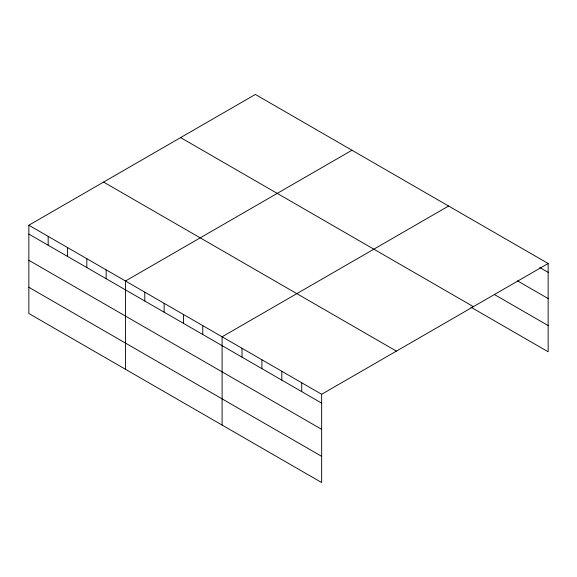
<?xml version="1.0" encoding="UTF-8"?>
<svg xmlns="http://www.w3.org/2000/svg" width="577" height="577" viewBox="0 0 577 577"><rect width="100%" height="100%" fill="white"/><g stroke="black" fill="none" stroke-linecap="round" stroke-linejoin="round"><path stroke-width="0.87" d="M28.85 225.225L321.649 394.271L321.649 482.545L28.85 313.499L28.85 225.225L255.351 94.455L548.15 263.501L548.15 351.775L470.81 307.123M351.977 150.236L125.476 281.006L125.476 369.287M448.596 206.025L222.095 336.795L222.095 425.069M321.649 394.271L548.15 263.501M539.726 267.49L548.15 272.358M517.519 280.876L548.15 298.561M494.547 294.616L548.15 325.565M180.608 137.607L473.407 306.654M103.593 182.072L396.392 351.112M28.85 234.082L321.649 403.128M28.85 260.292L321.649 429.338M28.85 287.296L321.649 456.335M301.735 382.775L301.735 391.632M281.828 371.278L281.828 380.135M261.915 359.781L261.915 368.645M242.008 348.292L242.008 357.149M202.772 325.637L202.772 334.494M183.443 314.479L183.443 323.336M164.12 303.322L164.12 312.179M144.798 292.164L144.798 301.021M106.146 269.856L106.146 278.713M86.824 258.698L86.824 267.555M67.502 247.54L67.502 256.397M48.172 236.382L48.172 245.239"/></g></svg>
